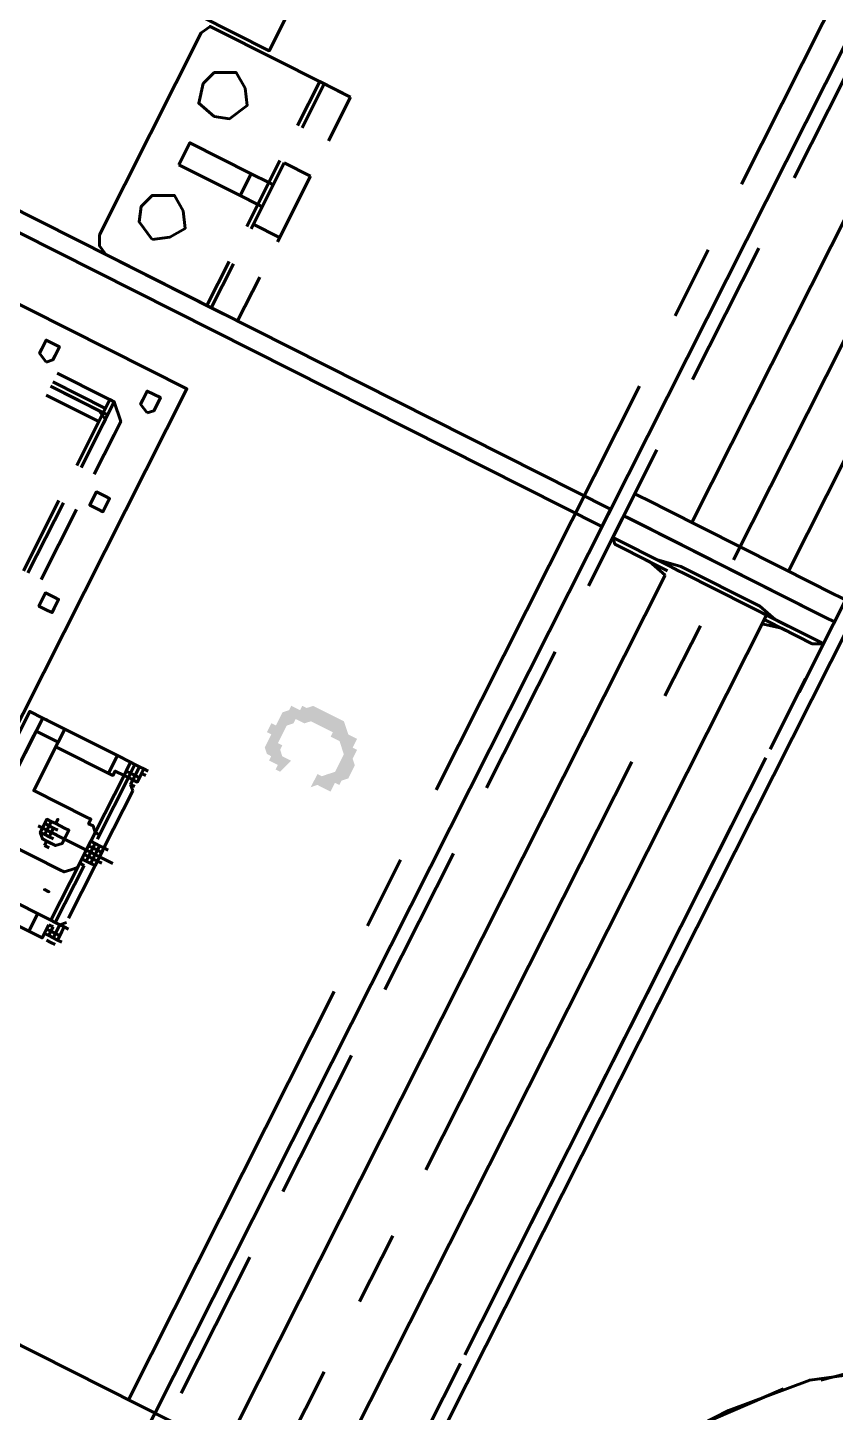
# Model space of a CAD drawing. Header units: metres. Extents: x 0 to 547597, y 0 to 1844684.
# Drawn here: x 543451.445 to 543452.124, y 1844574.172 to 1844575.337 of the extents above; entities that cross this region are included whole.
import ezdxf

# ---------------------------------------------------------------- set-up
doc = ezdxf.new("R2010")
doc.units = ezdxf.units.M
doc.layers.add('5_Thep', color=4, linetype='Continuous')
doc.layers.add('giai đoạn này', color=10, linetype='Continuous', lineweight=60)

# ---------------------------------------------------------------- blocks, each defined once
blk = doc.blocks.new('MBA220-MB')
for points in [[(-599.3, -206.6), (-603.4, -206.6), (-607.5, -210.8), (-615.8, -210.8), (-615.8, -214.9), (-619.9, -214.9), (-624.1, -214.9), (-624.1, -219), (-624.1, -223.2), (-628.2, -227.3), (-632.3, -231.4), (-632.3, -260.4), (-628.2, -264.5), (-628.2, -268.6), (-624.1, -268.6), (-624.1, -272.8), (-599.3, -272.8), (-607.5, -272.8), (-611.7, -268.6), (-615.8, -268.6), (-615.8, -264.5), (-615.8, -260.4), (-619.9, -256.2), (-619.9, -248), (-619.9, -235.6), (-615.8, -235.6), (-615.8, -227.3), (-611.7, -223.2), (-607.5, -219), (-599.3, -219), (-574.5, -214.9), (-578.6, -214.9), (-582.7, -214.9), (-582.7, -210.8), (-586.9, -210.8), (-591, -206.6), (-595.1, -206.6)], [(-574.5, -214.9), (-599.3, -219), (-591, -219), (-586.9, -223.2), (-582.7, -227.3), (-582.7, -231.4), (-570.3, -231.4), (-574.5, -227.3), (-574.5, -223.2), (-574.5, -219)], [(-582.7, -256.2), (-582.7, -260.4), (-582.7, -264.5), (-586.9, -268.6), (-591, -268.6), (-591, -272.8), (-624.1, -272.8), (-624.1, -276.9), (-619.9, -276.9), (-615.8, -281), (-603.4, -281), (-603.4, -285.2), (-595.1, -285.2), (-595.1, -281), (-586.9, -281), (-582.7, -281), (-578.6, -276.9), (-578.6, -272.8), (-574.5, -272.8), (-574.5, -268.6), (-574.5, -264.5), (-570.3, -264.5), (-570.3, -260.4)]]:
    blk.add_hatch(color=1).paths.add_polyline_path(points)
at = {"color": 1}
for points in [[(-359.6, 434), (-314.1, 367.8), (-260.4, 318.2), (-198.4, 272.8), (-128.1, 239.7), (-53.7, 219), (20.7, 210.8), (95.1, 210.8), (169.5, 219), (243.8, 248), (310, 281), (372, 326.5), (425.7, 380.2), (467, 442.2), (504.2, 508.4), (529, 582.7), (541.4, 657.1), (541.4, 731.5), (533.2, 805.9), (508.4, 880.3)], [(-359.6, 425.7), (-347.2, 409.2), (-318.2, 376.1)], [(-297.6, 351.3), (-248, 310)], [(33.1, 111.6), (-1219.2, 111.6)], [(-954.7, 99.2), (-826.6, 99.2)], [(-909.2, 99.2), (-913.4, 99.2), (-913.4, 82.7), (-913.4, 70.3), (-913.4, -70.3), (-913.4, -82.7), (-913.4, -99.2), (-909.2, -99.2)], [(-909.2, 99.2), (-913.4, 99.2), (-913.4, 82.7), (-913.4, 70.3), (-913.4, -70.3), (-913.4, -82.7), (-913.4, -99.2), (-909.2, -99.2)], [(-892.7, 99.2), (-892.7, 90.9), (-892.7, 82.7), (-892.7, -86.8), (-892.7, -95.1), (-892.7, -99.2), (-909.2, -99.2)], [(-892.7, 99.2), (-909.2, 99.2)], [(-892.7, 99.2), (-892.7, 90.9), (-892.7, 82.7), (-892.7, -86.8), (-892.7, -95.1), (-892.7, -99.2), (-909.2, -99.2)], [(-892.7, 99.2), (-909.2, 99.2)], [(-892.7, 99.2), (-892.7, 90.9), (-892.7, 82.7), (-892.7, -82.7), (-892.7, -90.9), (-892.7, -99.2)], [(-892.7, 99.2), (-872.1, 99.2)], [(-892.7, 99.2), (-892.7, 90.9), (-892.7, 82.7), (-892.7, -82.7), (-892.7, -90.9), (-892.7, -99.2)], [(-892.7, 99.2), (-872.1, 99.2)], [(-863.8, 45.5), (-867.9, 62), (-867.9, 90.9), (-872.1, 99.2), (-872.1, 95.1), (-872.1, 90.9), (-872.1, 53.7), (-876.2, 37.2), (-876.2, -37.2), (-872.1, -57.9), (-872.1, -90.9), (-872.1, -99.2), (-872.1, -99.2), (-867.9, -95.1), (-867.9, -62), (-863.8, -45.5)], [(-863.8, 45.5), (-867.9, 62), (-867.9, 90.9), (-872.1, 99.2), (-872.1, 95.1), (-872.1, 90.9), (-872.1, 53.7), (-876.2, 37.2), (-876.2, -37.2), (-872.1, -57.9), (-872.1, -90.9), (-872.1, -99.2), (-872.1, -99.2), (-867.9, -95.1), (-867.9, -62), (-863.8, -45.5)], [(-839, 99.2), (-772.9, 99.2)], [(-764.6, 99.2), (-636.5, 99.2)], [(-710.9, 99.2), (-326.5, 99.2)], [(-574.5, 99.2), (-446.4, 99.2)], [(-384.4, 99.2), (-256.2, 99.2)], [(-264.5, 99.2), (-202.5, 99.2)], [(-194.2, 99.2), (-66.1, 99.2)], [(-872.1, 66.1), (-872.1, 45.5), (-872.1, 66.1)], [(-872.1, 66.1), (-872.1, 45.5), (-872.1, 66.1)], [(-867.9, 66.1), (-867.9, 45.5), (-867.9, 66.1)], [(-867.9, 66.1), (-867.9, 45.5), (-867.9, 66.1)], [(-1880.5, 45.5), (-913.4, 45.5)], [(-1880.5, 45.5), (-913.4, 45.5)], [(-872.1, 45.5), (-872.1, 37.2), (-872.1, 28.9), (-872.1, -33.1), (-872.1, -37.2), (-872.1, -45.5)], [(1830.9, 45.5), (-872.1, 45.5)], [(-872.1, 45.5), (-872.1, 37.2), (-872.1, 28.9), (-872.1, -33.1), (-872.1, -37.2), (-872.1, -45.5)], [(1830.9, 45.5), (-872.1, 45.5)], [(-901, 0), (-1281.2, 0)], [(-772.9, 0), (-839, 0)], [(-326.5, 0), (-710.9, 0)], [(-202.5, 0), (-264.5, 0)], [(243.8, 0), (-136.4, 0)], [(-1880.5, -45.5), (-913.4, -45.5)], [(-1880.5, -45.5), (-913.4, -45.5)], [(-872.1, -45.5), (-872.1, -66.1), (-872.1, -45.5)], [(-872.1, -45.5), (-872.1, -66.1), (-872.1, -45.5)], [(-867.9, -45.5), (-867.9, -66.1), (-867.9, -45.5)], [(-867.9, -45.5), (-867.9, -66.1), (-867.9, -45.5)], [(1830.9, -45.5), (-863.8, -45.5)], [(1830.9, -45.5), (-863.8, -45.5)], [(-1211, -99.2), (-1339.1, -99.2)], [(-1020.8, -99.2), (-1144.8, -99.2)], [(-826.6, -99.2), (-954.7, -99.2)], [(-892.7, -99.2), (-872.1, -99.2)], [(-892.7, -99.2), (-872.1, -99.2)], [(-636.5, -99.2), (-764.6, -99.2)], [(-446.4, -99.2), (-574.5, -99.2)], [(-256.2, -99.2), (-384.4, -99.2)], [(-66.1, -99.2), (-194.2, -99.2)], [(-41.3, -95.1), (-41.3, -475.3)], [(-1847.4, -111.6), (1731.7, -111.6)], [(-876.2, -917.5), (-876.2, -111.6), (-892.7, -111.6), (-892.7, -917.5), (-876.2, -917.5)], [(-1186.2, -136.4), (-1566.4, -136.4)], [(-1062.2, -136.4), (-1124.2, -136.4)], [(-615.8, -136.4), (-996, -136.4)], [(-487.7, -136.4), (-549.7, -136.4)], [(-41.3, -136.4), (-425.7, -136.4)], [(-520.8, -363.7), (-520.8, -359.6)], [(-520.8, -363.7), (-520.8, -359.6)], [(-520.8, -363.7), (-520.8, -359.6)], [(-516.6, -363.7), (-516.6, -359.6)], [(-446.4, -363.7), (-446.4, -359.6)], [(-438.1, -421.6), (-438.1, -351.3)], [(-434, -363.7), (-434, -359.6)], [(-434, -363.7), (-434, -359.6)], [(-372, -363.7), (-372, -359.6)], [(-372, -363.7), (-372, -359.6)], [(-359.6, -363.7), (-359.6, -359.6)], [(-359.6, -363.7), (-359.6, -359.6)], [(-520.8, -367.8), (-520.8, -363.7)], [(-520.8, -367.8), (-520.8, -363.7)], [(-516.6, -367.8), (-520.8, -367.8), (-520.8, -363.7), (-516.6, -363.7)], [(-520.8, -367.8), (-520.8, -372)], [(-520.8, -372), (-520.8, -367.8)], [(-520.8, -372), (-520.8, -367.8)], [(-520.8, -367.8), (-512.5, -367.8)], [(-520.8, -372), (-520.8, -367.8)], [(-520.8, -372), (-520.8, -376.1)], [(-520.8, -376.1), (-520.8, -372), (-512.5, -372)], [(-516.6, -363.7), (-512.5, -363.7)], [(-516.6, -363.7), (-508.4, -363.7)], [(-512.5, -367.8), (-516.6, -367.8)], [(-508.4, -367.8), (-512.5, -367.8), (-512.5, -363.7), (-508.4, -363.7), (-508.4, -363.7), (-508.4, -367.8), (-508.4, -367.8)], [(-512.5, -367.8), (-504.2, -367.8)], [(-512.5, -372), (-512.5, -367.8)], [(-512.5, -372), (-512.5, -376.1), (-508.4, -376.1)], [(-512.5, -372), (-508.4, -372)], [(-512.5, -372), (-512.5, -376.1)], [(-508.4, -367.8), (-508.4, -363.7)], [(-508.4, -363.7), (-508.4, -363.7)], [(-508.4, -372), (-508.4, -367.8)], [(-508.4, -372), (-508.4, -376.1), (-454.6, -376.1)], [(-508.4, -372), (-454.6, -372)], [(-508.4, -376.1), (-508.4, -372)], [(-508.4, -376.1), (-508.4, -372)], [(-504.2, -367.8), (-504.2, -363.7)], [(-504.2, -367.8), (-500.1, -363.7)], [(-500.1, -363.7), (-500.1, -363.7)], [(-500.1, -363.7), (-446.4, -363.7)], [(-454.6, -372), (-454.6, -376.1), (-450.5, -376.1)], [(-454.6, -372), (-450.5, -372)], [(-446.4, -367.8), (-446.4, -363.7)], [(-446.4, -363.7), (-446.4, -363.7)], [(-446.4, -367.8), (-446.4, -363.7)], [(-446.4, -363.7), (-442.2, -363.7)], [(-438.1, -363.7), (-446.4, -363.7)], [(-446.4, -367.8), (-446.4, -367.8), (-446.4, -363.7), (-446.4, -363.7)], [(-446.4, -367.8), (-446.4, -372)], [(-446.4, -367.8), (-438.1, -367.8)], [(-442.2, -367.8), (-446.4, -367.8)], [(-446.4, -372), (-446.4, -367.8)], [(-446.4, -376.1), (-446.4, -372), (-442.2, -372)], [(-446.4, -376.1), (-446.4, -372)], [(-438.1, -367.8), (-442.2, -367.8), (-442.2, -363.7), (-438.1, -363.7)], [(-442.2, -372), (-442.2, -367.8)], [(-442.2, -372), (-438.1, -372)], [(-442.2, -372), (-442.2, -376.1)], [(-438.1, -363.7), (-434, -363.7), (-434, -363.7)], [(-438.1, -363.7), (-434, -363.7)], [(-438.1, -367.8), (-434, -367.8)], [(-434, -367.8), (-438.1, -367.8)], [(-438.1, -372), (-434, -372)], [(-434, -367.8), (-434, -363.7)], [(-429.8, -363.7), (-434, -363.7)], [(-434, -367.8), (-434, -367.8), (-434, -363.7)], [(-434, -363.7), (-429.8, -363.7), (-429.8, -367.8), (-434, -367.8)], [(-434, -372), (-434, -367.8)], [(-434, -372), (-434, -376.1)], [(-434, -372), (-429.8, -372)], [(-429.8, -367.8), (-429.8, -363.7)], [(-429.8, -363.7), (-380.2, -363.7)], [(-429.8, -372), (-429.8, -367.8)], [(-429.8, -372), (-429.8, -367.8)], [(-429.8, -372), (-429.8, -376.1)], [(-429.8, -376.1), (-429.8, -372)], [(-425.7, -372), (-425.7, -376.1)], [(-425.7, -372), (-425.7, -372)], [(-425.7, -372), (-372, -372)], [(-372, -367.8), (-376.1, -363.7)], [(-376.1, -363.7), (-376.1, -363.7)], [(-372, -367.8), (-372, -363.7)], [(-372, -367.8), (-372, -363.7)], [(-367.8, -367.8), (-372, -367.8), (-372, -363.7), (-367.8, -363.7)], [(-367.8, -363.7), (-372, -363.7)], [(-372, -367.8), (-363.7, -367.8)], [(-372, -372), (-372, -367.8)], [(-372, -372), (-372, -376.1)], [(-372, -376.1), (-372, -372)], [(-367.8, -363.7), (-363.7, -363.7)], [(-367.8, -363.7), (-359.6, -363.7)], [(-363.7, -367.8), (-367.8, -367.8)], [(-367.8, -372), (-363.7, -372)], [(-367.8, -376.1), (-367.8, -372)], [(-359.6, -367.8), (-363.7, -367.8), (-363.7, -363.7), (-359.6, -363.7), (-359.6, -367.8), (-359.6, -367.8)], [(-363.7, -367.8), (-359.6, -367.8)], [(-363.7, -372), (-363.7, -367.8)], [(-363.7, -372), (-363.7, -376.1)], [(-363.7, -372), (-363.7, -376.1)], [(-363.7, -372), (-359.6, -372)], [(-363.7, -376.1), (-363.7, -372)], [(-359.6, -367.8), (-359.6, -363.7)], [(-359.6, -372), (-359.6, -367.8)], [(-359.6, -372), (-359.6, -367.8)], [(-359.6, -376.1), (-359.6, -372)], [(-359.6, -372), (-359.6, -376.1)], [(-355.4, -367.8), (-355.4, -363.7)], [(-355.4, -372), (-355.4, -367.8)], [(-355.4, -372), (-355.4, -367.8)], [(-504.2, -388.5), (-520.8, -388.5), (-520.8, -376.1), (-520.8, -376.1)], [(-520.8, -376.1), (-520.8, -376.1), (-520.8, -376.1), (-512.5, -376.1)], [(-504.2, -438.1), (-504.2, -384.4), (-508.4, -384.4), (-508.4, -376.1)], [(-508.4, -376.1), (-508.4, -376.1)], [(-508.4, -376.1), (-454.6, -376.1)], [(-446.4, -376.1), (-450.5, -376.1), (-454.6, -376.1), (-454.6, -376.1), (-458.8, -380.2), (-458.8, -384.4), (-462.9, -384.4), (-462.9, -388.5)], [(-429.8, -376.1), (-446.4, -376.1)], [(-438.1, -376.1), (-438.1, -376.1)], [(-413.3, -388.5), (-413.3, -384.4), (-417.4, -380.2), (-421.6, -376.1), (-425.7, -376.1), (-425.7, -376.1), (-429.8, -376.1)], [(-425.7, -376.1), (-425.7, -376.1)], [(-425.7, -376.1), (-372, -376.1)], [(-425.7, -376.1), (-372, -376.1)], [(-372, -376.1), (-372, -376.1)], [(-372, -376.1), (-372, -376.1), (-372, -376.1)], [(-372, -376.1), (-372, -384.4), (-372, -384.4), (-372, -438.1)], [(-367.8, -376.1), (-363.7, -376.1)], [(-363.7, -376.1), (-355.4, -376.1)], [(-355.4, -376.1), (-359.6, -376.1), (-355.4, -376.1)], [(-359.6, -376.1), (-355.4, -376.1), (-355.4, -388.5)], [(-520.8, -438.1), (-520.8, -388.5)], [(-508.4, -458.8), (-508.4, -438.1), (-462.9, -438.1), (-462.9, -388.5)], [(-413.3, -438.1), (-413.3, -388.5)], [(-392.6, -392.6), (-392.6, -388.5), (-392.6, -392.6), (-392.6, -388.5)], [(-372, -388.5), (-355.4, -388.5)], [(-355.4, -388.5), (-355.4, -438.1)], [(-425.7, -409.2), (-429.8, -409.2), (-429.8, -400.9), (-434, -396.8), (-446.4, -396.8), (-446.4, -400.9), (-446.4, -409.2), (-450.5, -409.2), (-446.4, -409.2), (-446.4, -413.3), (-446.4, -417.4), (-442.2, -417.4), (-442.2, -417.4), (-434, -417.4), (-434, -417.4), (-434, -417.4), (-429.8, -413.3), (-429.8, -409.2), (-425.7, -409.2)], [(-446.4, -409.2), (-446.4, -405)], [(-442.2, -409.2), (-442.2, -405)], [(-438.1, -409.2), (-438.1, -405)], [(-434, -409.2), (-434, -405)], [(-429.8, -409.2), (-429.8, -405)], [(-425.7, -409.2), (-425.7, -405)], [(-446.4, -409.2), (-446.4, -409.2)], [(-446.4, -413.3), (-446.4, -409.2)], [(-446.4, -413.3), (-446.4, -409.2)], [(-446.4, -409.2), (-446.4, -409.2)], [(-446.4, -413.3), (-446.4, -409.2)], [(-446.4, -409.2), (-446.4, -409.2)], [(-442.2, -413.3), (-446.4, -413.3), (-446.4, -409.2)], [(-446.4, -409.2), (-446.4, -409.2)], [(-446.4, -409.2), (-446.4, -409.2)], [(-446.4, -413.3), (-446.4, -409.2)], [(-446.4, -409.2), (-446.4, -413.3), (-446.4, -413.3)], [(-446.4, -413.3), (-446.4, -409.2)], [(-446.4, -413.3), (-446.4, -409.2)], [(-446.4, -409.2), (-446.4, -409.2)], [(-446.4, -409.2), (-446.4, -409.2)], [(-446.4, -409.2), (-446.4, -409.2)], [(-446.4, -413.3), (-446.4, -409.2)], [(-446.4, -409.2), (-446.4, -409.2)], [(-446.4, -413.3), (-446.4, -409.2)], [(-446.4, -413.3), (-446.4, -409.2)], [(-446.4, -409.2), (-446.4, -409.2), (-446.4, -409.2), (-446.4, -409.2), (-446.4, -409.2), (-446.4, -409.2)], [(-446.4, -413.3), (-446.4, -417.4), (-446.4, -413.3), (-446.4, -417.4)], [(-446.4, -417.4), (-446.4, -413.3), (-446.4, -417.4)], [(-446.4, -417.4), (-446.4, -413.3), (-446.4, -417.4), (-446.4, -413.3)], [(-446.4, -413.3), (-446.4, -413.3)], [(-446.4, -413.3), (-446.4, -417.4), (-446.4, -413.3), (-446.4, -417.4)], [(-442.2, -409.2), (-442.2, -409.2)], [(-442.2, -409.2), (-442.2, -409.2)], [(-442.2, -413.3), (-442.2, -409.2)], [(-442.2, -413.3), (-442.2, -409.2)], [(-442.2, -413.3), (-442.2, -409.2), (-438.1, -409.2)], [(-442.2, -409.2), (-442.2, -409.2)], [(-442.2, -413.3), (-442.2, -409.2)], [(-442.2, -409.2), (-442.2, -409.2)], [(-442.2, -409.2), (-442.2, -409.2)], [(-442.2, -413.3), (-442.2, -409.2)], [(-442.2, -409.2), (-442.2, -409.2), (-442.2, -409.2), (-442.2, -409.2), (-442.2, -409.2)], [(-442.2, -409.2), (-434, -409.2), (-434, -409.2)], [(-442.2, -417.4), (-442.2, -413.3), (-442.2, -417.4)], [(-442.2, -413.3), (-438.1, -413.3)], [(-442.2, -413.3), (-442.2, -417.4), (-442.2, -413.3), (-442.2, -417.4)], [(-442.2, -417.4), (-442.2, -413.3)], [(-442.2, -417.4), (-442.2, -417.4), (-442.2, -417.4)], [(-438.1, -413.3), (-438.1, -409.2)], [(-438.1, -413.3), (-438.1, -409.2)], [(-438.1, -413.3), (-438.1, -409.2)], [(-438.1, -413.3), (-438.1, -409.2)], [(-438.1, -409.2), (-438.1, -409.2)], [(-438.1, -409.2), (-438.1, -409.2)], [(-434, -409.2), (-434, -413.3), (-438.1, -413.3)], [(-438.1, -413.3), (-438.1, -409.2)], [(-438.1, -413.3), (-438.1, -409.2)], [(-438.1, -413.3), (-438.1, -409.2)], [(-438.1, -409.2), (-438.1, -409.2)], [(-438.1, -409.2), (-438.1, -409.2)], [(-438.1, -413.3), (-438.1, -409.2)], [(-434, -413.3), (-434, -409.2)], [(-434, -413.3), (-434, -409.2)], [(-434, -409.2), (-434, -409.2)], [(-434, -409.2), (-434, -409.2)], [(-434, -413.3), (-434, -409.2)], [(-434, -409.2), (-434, -409.2)], [(-434, -409.2), (-434, -409.2)], [(-434, -413.3), (-434, -409.2)], [(-434, -413.3), (-434, -409.2)], [(-434, -413.3), (-434, -409.2)], [(-434, -413.3), (-434, -409.2)], [(-434, -413.3), (-434, -409.2)], [(-434, -413.3), (-434, -409.2)], [(-434, -413.3), (-434, -409.2)], [(-434, -413.3), (-434, -409.2)], [(-434, -413.3), (-434, -409.2)], [(-434, -409.2), (-434, -409.2)], [(-434, -409.2), (-434, -409.2)], [(-434, -409.2), (-434, -409.2)], [(-434, -409.2), (-434, -413.3)], [(-434, -409.2), (-434, -409.2)], [(-434, -413.3), (-434, -409.2)], [(-434, -409.2), (-434, -409.2)], [(-434, -409.2), (-434, -409.2)], [(-434, -409.2), (-434, -409.2)], [(-434, -413.3), (-434, -409.2)], [(-434, -413.3), (-434, -409.2)], [(-434, -413.3), (-434, -409.2)], [(-434, -409.2), (-434, -409.2)], [(-434, -413.3), (-434, -409.2)], [(-434, -409.2), (-434, -409.2)], [(-434, -409.2), (-434, -409.2)], [(-434, -409.2), (-434, -409.2)], [(-434, -413.3), (-434, -409.2)], [(-434, -413.3), (-434, -409.2)], [(-434, -409.2), (-434, -409.2), (-434, -409.2)], [(-434, -413.3), (-434, -417.4), (-434, -413.3)], [(-434, -417.4), (-434, -413.3), (-434, -417.4)], [(-434, -413.3), (-434, -417.4), (-434, -413.3), (-434, -417.4)], [(-434, -413.3), (-434, -417.4), (-434, -413.3)], [(-434, -417.4), (-434, -413.3)], [(-434, -417.4), (-434, -413.3), (-434, -417.4), (-434, -413.3)], [(-434, -413.3), (-434, -417.4), (-434, -413.3), (-434, -417.4)], [(-434, -417.4), (-434, -417.4), (-434, -417.4)], [(-429.8, -409.2), (-429.8, -409.2)], [(-429.8, -413.3), (-429.8, -409.2)], [(-429.8, -413.3), (-429.8, -409.2)], [(-429.8, -409.2), (-429.8, -413.3)], [(-429.8, -413.3), (-429.8, -409.2)], [(-429.8, -413.3), (-429.8, -409.2)], [(-429.8, -409.2), (-429.8, -409.2)], [(-429.8, -409.2), (-429.8, -409.2), (-429.8, -409.2), (-429.8, -409.2), (-429.8, -409.2)], [(-520.8, -458.8), (-520.8, -438.1)], [(-520.8, -438.1), (-508.4, -438.1)], [(-1103.5, -462.9), (-1062.2, -462.9)], [(-1103.5, -491.8), (-1103.5, -462.9)], [(-1103.5, -462.9), (-1062.2, -462.9)], [(-1103.5, -462.9), (-1103.5, -487.7)], [(-1029.1, -462.9), (-967.1, -462.9)], [(-1029.1, -462.9), (-967.1, -462.9)], [(-1029.1, -487.7), (-1029.1, -462.9)], [(-971.2, -487.7), (-971.2, -462.9)], [(-934, -462.9), (-892.7, -462.9)], [(-934, -462.9), (-892.7, -462.9)], [(-892.7, -462.9), (-892.7, -491.8)], [(-892.7, -487.7), (-892.7, -462.9)], [(-520.8, -454.6), (-520.8, -458.8)], [(-520.8, -454.6), (-520.8, -458.8), (-520.8, -454.6)], [(-520.8, -458.8), (-508.4, -458.8)], [(-454.6, -458.8), (-520.8, -458.8), (-520.8, -471.2), (-454.6, -471.2)], [(-508.4, -458.8), (-504.2, -458.8), (-504.2, -458.8), (-504.2, -458.8), (-504.2, -458.8)], [(-508.4, -458.8), (-454.6, -458.8)], [(-504.2, -458.8), (-372, -458.8), (-372, -458.8), (-372, -458.8), (-372, -458.8)], [(743.9, -996), (743.9, -475.3), (-822.5, -475.3), (-822.5, -996), (743.9, -996)], [(743.9, -996), (743.9, -475.3), (-822.5, -475.3), (-822.5, -996), (743.9, -996)], [(-1062.2, -487.7), (-1103.5, -487.7)], [(-1103.5, -586.9), (-1103.5, -487.7)], [(-967.1, -487.7), (-1029.1, -487.7)], [(-1008.4, -487.7), (-1008.4, -491.8)], [(-987.8, -491.8), (-987.8, -487.7)], [(-892.7, -487.7), (-934, -487.7)], [(-892.7, -487.7), (-892.7, -586.9)], [(-1062.2, -491.8), (-1103.5, -491.8)], [(-967.1, -491.8), (-1029.1, -491.8)], [(-1008.4, -491.8), (-1008.4, -508.4), (-987.8, -508.4)], [(-987.8, -508.4), (-987.8, -491.8)], [(-892.7, -491.8), (-934, -491.8)], [(-789.4, -496), (-793.5, -491.8), (-797.7, -491.8), (-805.9, -491.8), (-805.9, -504.2), (-797.7, -504.2), (-793.5, -504.2), (-789.4, -496)], [(-698.5, -496), (-698.5, -504.2), (-702.6, -504.2), (-710.9, -504.2), (-710.9, -496), (-710.9, -491.8), (-702.6, -491.8), (-698.5, -491.8), (-698.5, -496)], [(-603.4, -496), (-603.4, -504.2), (-607.5, -504.2), (-615.8, -504.2), (-615.8, -496), (-615.8, -491.8), (-607.5, -491.8), (-603.4, -491.8), (-603.4, -496)], [(-1008.4, -508.4), (-1008.4, -566.2), (-987.8, -566.2)], [(-987.8, -566.2), (-987.8, -508.4)], [(-760.5, -512.5), (-772.9, -512.5), (-785.3, -524.9), (-785.3, -533.2)], [(-723.3, -512.5), (-760.5, -512.5)], [(-624.1, -512.5), (-690.2, -512.5)], [(-723.3, -529), (-785.3, -529), (-785.3, -524.9)], [(-723.3, -524.9), (-785.3, -524.9)], [(-785.3, -533.2), (-785.3, -578.6)], [(-777, -529), (-777, -578.6)], [(-723.3, -524.9), (-772.9, -524.9), (-772.9, -578.6)], [(-760.5, -524.9), (-768.7, -524.9), (-772.9, -533.2)], [(-772.9, -529), (-772.9, -578.6)], [(-772.9, -533.2), (-772.9, -578.6)], [(-723.3, -529), (-764.6, -529), (-764.6, -578.6)], [(-723.3, -524.9), (-760.5, -524.9)], [(-624.1, -524.9), (-690.2, -524.9)], [(-624.1, -524.9), (-690.2, -524.9)], [(-624.1, -524.9), (-690.2, -524.9)], [(-624.1, -529), (-690.2, -529)], [(-624.1, -529), (-690.2, -529)], [(-1107.6, -938.2), (-1107.6, -541.4), (-1690.4, -541.4), (-1690.4, -710.9)], [(-1037.4, -557.9), (-1041.5, -545.5), (-1058, -537.3), (-1070.4, -545.5), (-1078.7, -557.9), (-1070.4, -574.5), (-1058, -578.6), (-1041.5, -574.5), (-1037.4, -557.9)], [(-921.6, -557.9), (-929.9, -545.5), (-942.3, -537.3), (-954.7, -545.5), (-963, -557.9), (-954.7, -574.5), (-942.3, -578.6), (-929.9, -574.5), (-921.6, -557.9)], [(-1103.5, -586.9), (-1103.5, -595.1), (-1095.2, -599.3), (-905.1, -599.3)], [(-905.1, -599.3), (-896.8, -595.1), (-892.7, -586.9)], [(-789.4, -591), (-793.5, -586.9), (-797.7, -586.9), (-805.9, -586.9), (-805.9, -599.3), (-797.7, -599.3), (-793.5, -599.3), (-789.4, -591)]]:
    blk.add_lwpolyline(points, dxfattribs=at)
blk = doc.blocks.new('mb moiTQK')
at = {"layer": 'giai đoạn này', "color": 1, "linetype": 'ByBlock', "ltscale": 5, "xscale": 0.001, "yscale": 0.001, "zscale": 0.001}
blk.add_blockref('MBA220-MB', (-88.0517, -82.5102), dxfattribs=at)
blk = doc.blocks.new('ACAD-DinhViTuyenDz220kV')
blk.add_circle((543470.1879, 1844560.0696), 117.5514)
at = {"layer": '5_Thep', "rotation": 243.2403583287449}
blk.add_blockref('mb moiTQK', (543485.661, 1844458.313), dxfattribs=at)

msp = doc.modelspace()

# ---------------------------------------------------------------- block references
msp.add_blockref('ACAD-DinhViTuyenDz220kV', (0, 0))

doc.saveas('drawing.dxf')
